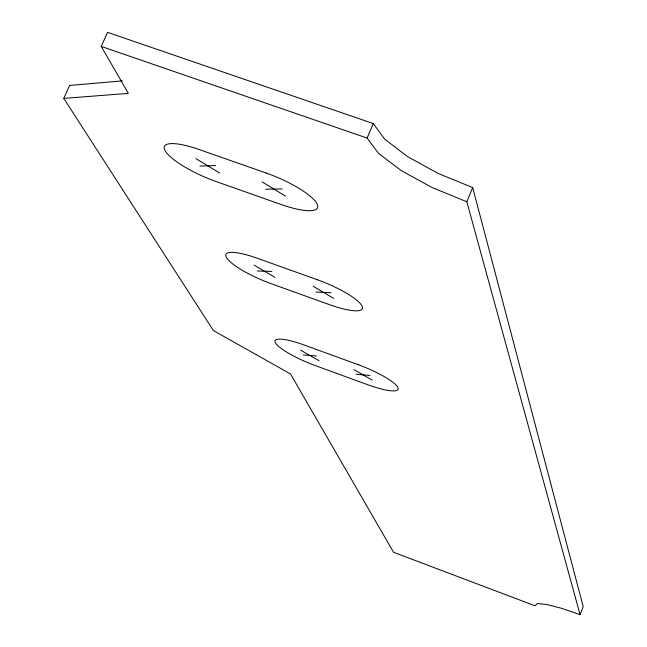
<?xml version="1.0" encoding="UTF-8"?>
<svg xmlns="http://www.w3.org/2000/svg" width="647" height="647" viewBox="0 0 647 647"><rect width="100%" height="100%" fill="white"/><g stroke="black" fill="none" stroke-linecap="round" stroke-linejoin="round"><path stroke-width="0.97" d="M580.076 614.65L583.214 606.651L472.69 187.59L438.254 173.485L407.44 156.542L384.617 139.065L373.27 123.561L107.564 32.35L101.239 46.422L128.357 93.362L63.786 98.401L213.421 330.56L290.511 373.958L393.546 552.271L534.972 605.778L537.325 603.578L546.675 604.46L561.693 608.342L580.076 614.65L466.827 201.775L472.69 187.59M466.827 201.775L432.342 187.654L401.472 170.759L378.56 153.404L367.116 138.062L373.27 123.561M63.786 98.401L69.625 85.444L122.42 80.883M199.963 166.061L215.694 165.575M265.707 189.191L282.157 188.932M257.312 270.988L271.764 271.449M315.987 292.056L331.013 292.703M303.184 354.928L316.529 355.987M356.173 374.249L369.987 375.462M101.239 46.422L367.116 138.062M300.588 350.173L319.036 360.711M353.901 369.599L372.162 380.08M254.101 265.116L274.854 277.288M313.18 286.306L333.706 298.413M195.904 158.62L219.608 172.967M262.14 181.896L285.57 196.178M266.192 173.032L198.993 149.473A47.401 11.743 23.9 0 0 165.066 150.573A47.401 11.743 23.9 0 0 216.292 181.613L281.324 204.557A47.563 11.905 23.5 0 0 317.127 204.04A47.563 11.905 23.5 0 0 266.192 173.032M317.418 279.763L257.579 258.339A41.99 9.293 23.3 0 0 226.377 257.385A41.99 9.293 23.3 0 0 271.222 283.709L329.347 304.608A42.152 9.398 23 0 0 362.029 306.055A42.152 9.398 23 0 0 317.418 279.763M358.171 364.673L304.236 345.053A37.728 7.538 22.9 0 0 275.412 342.797A37.728 7.538 22.9 0 0 315.283 365.579L367.811 384.763A37.874 7.602 22.6 0 0 397.84 387.424A37.874 7.602 22.6 0 0 358.171 364.673"/></g></svg>
